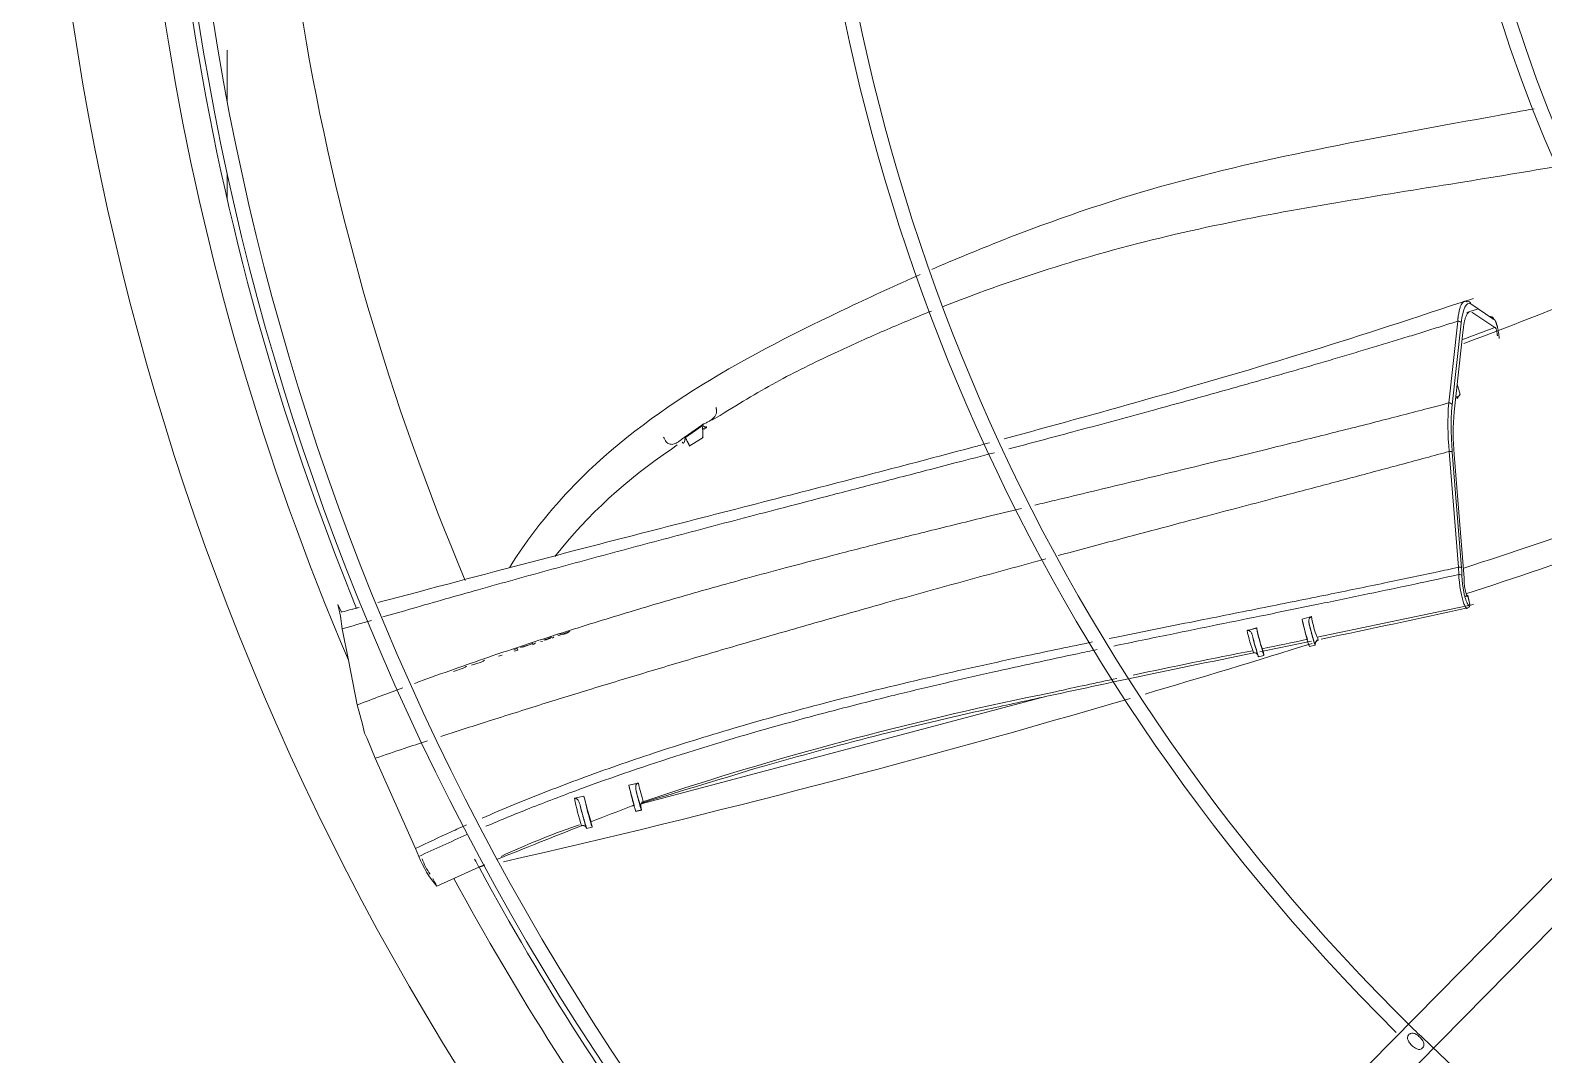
# Model space of a CAD drawing. Header units: millimetres. Extents: x 113490 to 142599, y -20467 to 115.
# Drawn here: x 130816.7 to 131078.5, y -10538.9 to -10361.6 of the extents above; entities that cross this region are included whole.
import ezdxf

# ---------------------------------------------------------------- set-up
doc = ezdxf.new("R2010")
doc.units = ezdxf.units.MM
doc.layers.add('DV3_0', color=7, linetype='Continuous')

msp = doc.modelspace()

# ---------------------------------------------------------------- linework, layer by layer
at = {"layer": 'DV3_0', "color": 7, "linetype": 'Continuous', "lineweight": 15}
for p, q in [((131282.2, -10303.23), (130948.6, -10641.53)), ((130949.45, -10649.21), (131287.11, -10306.79)), ((130850.75, -10373.84), (130850.75, -10365.07)), ((130850.75, -10390.9), (130850.75, -10386.32)), ((131067.13, -10409.84), (131065.17, -10410.47)), ((131065.85, -10408.98), (131069.64, -10411.54)), ((131069.97, -10413.07), (131066.04, -10410.39)), ((131064.54, -10413.4), (131062.96, -10427.62)), ((131069.45, -10411.22), (131069.45, -10411.22)), ((131063.98, -10424.66), (131063.49, -10422.83)), ((130934.59, -10429.06), (130935.98, -10428.25)), ((130932.82, -10429.95), (130929.93, -10431.95)), ((130927.6, -10434.13), (130928.57, -10433.37)), ((130929.93, -10431.95), (130930, -10432.09)), ((130930.63, -10433.58), (130933.05, -10432.1)), ((131062.98, -10435.04), (131064.7, -10456.45)), ((130883.72, -10458.82), (130876.81, -10460.64)), ((131065.67, -10460.96), (131065.3, -10459.37)), ((130869.88, -10460.96), (130870.52, -10462.29)), ((130870.33, -10463.02), (130870.62, -10465.21)), ((130870.62, -10462.27), (130870.52, -10462.29)), ((130873.59, -10461.49), (130872.4, -10461.81)), ((131036.66, -10463.53), (131038.28, -10463.08)), ((131039.29, -10466.66), (131066.31, -10460.98)), ((130870.62, -10465.21), (130871.71, -10470.62)), ((130909.73, -10465.75), (130909.32, -10465.91)), ((130909.8, -10465.75), (130909.61, -10465.88)), ((130909.99, -10465.59), (130909.73, -10465.75)), ((131027.13, -10465.47), (131027.82, -10465.28)), ((131027.82, -10465.28), (131028.79, -10465.04)), ((131028.8, -10465.09), (131027.82, -10465.28)), ((131028.8, -10465.09), (131028.79, -10465.04)), ((130903.13, -10467.88), (130901.47, -10468.42)), ((130903.14, -10467.93), (130901.89, -10468.34)), ((130903.47, -10467.73), (130903.13, -10467.88)), ((130903.41, -10467.81), (130903.14, -10467.93)), ((130903.6, -10467.67), (130903.41, -10467.81)), ((130903.54, -10467.99), (130903.8, -10467.84)), ((130903.8, -10467.84), (130904.04, -10467.61)), ((130904.94, -10467.32), (130905.26, -10467.37)), ((130905.98, -10466.97), (130905.49, -10467.09)), ((130905.94, -10467.08), (130905.58, -10467.16)), ((130906.21, -10466.99), (130905.94, -10467.08)), ((130906.26, -10466.88), (130905.98, -10466.97)), ((130906.55, -10466.85), (130906.21, -10466.99)), ((130906.67, -10466.71), (130906.26, -10466.88)), ((130906.74, -10466.71), (130906.55, -10466.85)), ((130906.85, -10466.57), (130906.74, -10466.71)), ((130907, -10466.82), (130907.24, -10466.59)), ((130907.9, -10466.24), (130908, -10466.35)), ((130908, -10466.35), (130908.32, -10466.4)), ((130908.41, -10466.19), (130908.24, -10466.13)), ((130908.55, -10466.12), (130908.28, -10466.14)), ((130909.05, -10466), (130908.55, -10466.12)), ((130909, -10466.11), (130908.64, -10466.19)), ((130909.28, -10466.03), (130909, -10466.11)), ((130909.32, -10465.91), (130909.05, -10466)), ((130909.61, -10465.88), (130909.28, -10466.03)), ((131037.93, -10468.26), (131038.9, -10468.01)), ((130871.71, -10470.62), (130873.23, -10478.36)), ((130893.01, -10471.5), (130894.67, -10470.94)), ((130894.67, -10470.94), (130895.01, -10470.79)), ((130895.01, -10470.79), (130895.25, -10470.59)), ((130897.65, -10469.95), (130898.27, -10469.74)), ((130900.91, -10468.6), (130900.29, -10468.8)), ((130900.36, -10469.06), (130900.98, -10468.86)), ((130900.98, -10468.86), (130900.85, -10468.4)), ((131029.09, -10470.02), (131030.06, -10469.78)), ((130889.89, -10472.55), (130891.55, -10471.99)), ((130891.55, -10471.99), (130891.89, -10471.83)), ((130891.89, -10471.83), (130892.14, -10471.63)), ((130991.26, -10476.66), (130993.99, -10476.07)), ((130873.23, -10478.36), (130874.13, -10481.7)), ((130992.48, -10476.85), (130922.36, -10495.45)), ((130874.13, -10481.7), (130874.46, -10483.25)), ((130874.46, -10483.25), (130874.97, -10484.15)), ((130874.97, -10484.15), (130876.34, -10487.58)), ((130876.34, -10487.58), (130883.31, -10503.2)), ((130920.21, -10492.27), (130921.74, -10491.88)), ((130920.21, -10492.27), (130921.86, -10491.89)), ((130910.79, -10494.51), (130912.44, -10494.14)), ((130920.63, -10495.88), (130921.09, -10495.73)), ((130921.16, -10495.74), (130920.63, -10495.88)), ((130921.44, -10496.8), (130922.41, -10496.56)), ((130921.45, -10496.77), (130922.41, -10496.53)), ((130922.41, -10496.53), (130922.32, -10496.17)), ((130922.42, -10495.2), (130923.82, -10494.7)), ((130910.99, -10499.31), (130911.65, -10499.08)), ((130912.91, -10499.73), (130912.89, -10499.64)), ((130912.91, -10499.76), (130913.88, -10499.52)), ((130913.87, -10499.39), (130913.66, -10498.6)), ((130883.31, -10503.2), (130883.91, -10504.57)), ((130887.01, -10509.72), (130894.28, -10506.43)), ((130895.24, -10506.1), (130895.18, -10506.02))]:
    msp.add_line(p, q, dxfattribs=at)
at = {"layer": 'DV3_0', "color": 7, "linetype": 'Continuous', "lineweight": 20}
for p, q in [((131062.02, -10426.11), (131063.58, -10411.96)), ((131062.62, -10426.45), (131064.19, -10412.28)), ((130932.9, -10430.09), (130930, -10432.09)), ((131063.71, -10454.54), (131062.11, -10434.5)), ((131064.24, -10454.65), (131062.64, -10434.61)), ((131063.75, -10455.8), (131063.71, -10454.54)), ((131065.67, -10461), (131065.34, -10459.58))]:
    msp.add_line(p, q, dxfattribs=at)
at = {"layer": 'DV3_0', "color": 7, "linetype": 'Continuous', "lineweight": 15}
for centre, radius, start, end in [((131296.24, -10288.99), 477.5, 136.9802, 223.0198), ((131296.24, -10288.99), 456, 136.2282, 225.3442), ((131296.24, -10288.99), 453.5, 135.9912, 225.5589), ((131296.24, -10288.99), 343.5, 135.6595, 225.6229), ((131296.24, -10288.99), 346, 136.506, 225.3203), ((131296.24, -10288.99), 236, 136.9648, 225.2631), ((131296.24, -10288.99), 233.5, 136.5342, 225.7814), ((131296.24, -10288.99), 457, 175.6931, 202.2034), ((130760.11, -9598.83), 871.89, 290.44342, 292.33228), ((130724.74, -9495.14), 980.7, 290.2634, 290.61082), ((131102.03, -10431.21), 39.24, 174.7559, 185.6061), ((130922.32, -10436.47), 12.36, 31.0863, 31.8376), ((130975.21, -10506.14), 86.33, 123.4772, 141.7283), ((131296.24, -10288.99), 551.5, 195.4775, 254.5225), ((130465.22, -8630.77), 1919.9, 288.19223, 289.74418), ((130485.8, -8701.02), 1851.09, 288.2337, 289.91843), ((131054.1, -10460.62), 16.01, 188.8273, 200.2081), ((130649.02, -8580.69), 1926.37, 281.7096, 282.47942), ((131065.18, -10461.07), 0.5, 330.9289, 12.9262), ((131052.62, -10460.1), 26.05, 191.8874, 200.9495), ((131051.25, -10460.88), 22.84, 190.619, 201.0388), ((131060.4, -10458.93), 24.19, 190.9795, 199.6375), ((130485.8, -8701.02), 1851.09, 286.43453, 287.3688), ((130649.02, -8580.69), 1926.37, 281.38636, 281.65762), ((130881.24, -9734.57), 748.94, 281.43776, 282.05045), ((131039.61, -10467.8), 0.682, 100.6555, 179.6082), ((131331.75, -12015.93), 1576.47, 101.10452, 101.8727), ((131028.34, -10470.1), 0.775, 14.577, 74.918), ((130570, -8477.27), 2043.73, 281.93018, 282.32762), ((131331.75, -12015.93), 1576.47, 101.97651, 102.37149), ((130485.8, -8701.02), 1851.09, 282.88324, 286.35055), ((131108.64, -11050.51), 585.73, 101.56002, 108.39319), ((130773.84, -9504.34), 996.79, 282.07121, 282.67051), ((129088.22, -4404.5), 6361.01, 286.762242, 286.955844), ((130921.82, -10491.68), 0.217, 249.4082, 281.2988), ((130967.45, -10482.68), 57.87, 191.8004, 196.6527), ((130973.19, -10479.91), 62.39, 193.1783, 197.4298), ((130981.98, -10477.14), 63.6, 193.7672, 196.9844), ((130961.06, -10483.98), 50.66, 193.4884, 198.1214), ((131257.63, -11367.16), 934.19, 111.14595, 111.60499), ((130923.43, -10495.87), 1.15, 158.6355, 195.001), ((130923.01, -10496.18), 0.98, 106.1831, 132.1162), ((129787.24, -7694.95), 3021.46, 291.55519, 291.85481), ((130963.17, -10645.99), 155.68, 109.5835, 114.7067), ((130899.43, -10498.72), 16.59, 200.6412, 221.5271), ((130894.11, -10501.73), 10.18, 198.7545, 215.5358), ((131296.24, -10288.99), 457, 208.4298, 225.4011), ((131296.24, -10288.99), 464.96, 208.158, 208.3412), ((131296.24, -10288.99), 343.5, 225.9212, 315.6512), ((131296.24, -10288.99), 343.5, 225.6229, 225.9212)]:
    msp.add_arc(centre, radius, start, end, dxfattribs=at)
at = {"layer": 'DV3_0', "color": 7, "linetype": 'Continuous', "lineweight": 20}
for centre, radius, start, end in [((131296.24, -10288.99), 461.75, 175.5375, 203.1631), ((131287.56, -10289.32), 429.63, 176.1966, 202.9452), ((131107.26, -10429.81), 45.39, 175.3182, 185.9265), ((131044.38, -10456.28), 19.93, 0.7189, 4.7029), ((131075.95, -10455.44), 39.1, 193.4878, 198.6422), ((131061.8, -10458.61), 34.61, 193.3187, 199.0477), ((131054.1, -10460.62), 16.01, 200.2081, 203.8309), ((131938.95, -14954.12), 4576.28, 101.47805, 101.75882), ((131132.85, -11152.32), 689.87, 102.60617, 105.9473), ((130977.62, -10479.05), 57.22, 192.9705, 196.4331), ((130962.93, -10482.88), 42.73, 194.0223, 198.1249), ((131294.82, -10290.4), 455.08, 208.1401, 208.34), ((131296.24, -10288.99), 461.75, 208.3699, 225.4011)]:
    msp.add_arc(centre, radius, start, end, dxfattribs=at)
for centre, major_axis, ratio, start_param, end_param in [((131067.94, -10425.51), (2.47, -16.6), 0.179754, 3.019318, 3.763452), ((131063.71, -10412.35), (-0.498, 0.049), 0.805706, 3.450205, 5.061922), ((131069.02, -10406.26), (0.83, -5.36), 0.179908, -0.200081, -0.039458), ((131062.13, -10426.52), (-0.496, 0.063), 0.833159, 3.472934, 5.046604), ((131063.76, -10454.72), (-0.498, -0.04), 0.37387, 3.336805, 4.768335), ((131063.82, -10456.11), (-0.5, -0.005), 0.617283, 3.372309, 4.844377), ((131065.18, -10461.07), (-0.437, 0.243), 0.958352, 3.141576, 3.823082), ((131065.18, -10461.07), (-0.487, -0.112), 0.366919, 2.946969, 3.140847), ((131028.44, -10470.03), (0.698, 0.05), 0.984426, 1.359553, 1.70257)]:
    msp.add_ellipse(centre, major_axis=major_axis, ratio=ratio, start_param=start_param, end_param=end_param, dxfattribs=at)
at = {"layer": 'DV3_0', "color": 7, "linetype": 'Continuous', "lineweight": 15}
for centre, major_axis, ratio, start_param, end_param in [((131065.37, -10409.06), (-0.218, -0.45), 0.976139, 2.165143, 3.931409), ((131069.16, -10411.62), (-0.319, -0.385), 0.964026, 2.39814, 4.055708), ((129784.16, -10939.67), (1052.8, 567.59), 0.529579, -0.151955, -0.148725), ((131065.18, -10461.07), (-0.437, 0.243), 0.958352, 2.27676, 3.141576), ((131029.32, -10466.87), (-0.74, 2.91), 0.031385, 0.880663, 3.86689), ((131037.19, -10465.35), (-0.74, 2.91), 0.031385, 0.886622, 3.141589), ((131038.16, -10465.11), (-0.74, 2.91), 0.031385, 1.37262, 3.36681), ((131028.36, -10467.12), (-0.74, 2.91), 0.031385, 1.377637, 3.141593), ((130913.07, -10496.32), (-0.81, 3.2), 0.031385, 0.813261, 3.41258), ((130920.7, -10493.89), (-0.74, 2.91), 0.031385, 0.97146, 3.141593), ((130921.67, -10493.65), (-0.74, 2.91), 0.031385, 1.418641, 3.277547), ((130912.1, -10496.56), (-0.81, 3.2), 0.031385, 1.319686, 3.141593)]:
    msp.add_ellipse(centre, major_axis=major_axis, ratio=ratio, start_param=start_param, end_param=end_param, dxfattribs=at)
for points, knots in [([(131076.81, -10375.21), (131074.72, -10375.6), (131072.64, -10375.98), (131060.59, -10378.17), (131050.71, -10379.94), (131031.18, -10383.88), (131021.56, -10386.04), (131002.8, -10391.32), (130993.68, -10394.47), (130980.67, -10399.59), (130976.63, -10401.26), (130972.63, -10403)], [0.0988758, 0.0988758, 0.0988758, 0.0988758, 0.125, 0.125, 0.25, 0.25, 0.375, 0.375, 0.5, 0.5, 0.5569003, 0.5569003, 0.5569003, 0.5569003]), ([(130974.56, -10409.41), (130976.58, -10408.62), (130984.98, -10405.44), (131000.51, -10400.34), (131021.31, -10395.23), (131042.65, -10391.37), (131062.6, -10388.2), (131075.74, -10386.07), (131081.58, -10385.01)], [0.2428611, 0.2428611, 0.2428611, 0.2428611, 0.2795611, 0.3948142, 0.5195556, 0.6421753, 0.7617357, 0.8637565, 0.8637565, 0.8637565, 0.8637565]), ([(130970.59, -10403.9), (130966.48, -10405.71), (130962.4, -10407.58), (130949.63, -10413.63), (130940.98, -10417.98), (130924.82, -10427.96), (130917.3, -10433.6), (130906.6, -10444.6), (130902.8, -10449.37), (130899.54, -10454.66)], [0.5665409, 0.5665409, 0.5665409, 0.5665409, 0.625, 0.625, 0.75, 0.75, 0.875, 0.875, 0.9567536, 0.9567536, 0.9567536, 0.9567536]), ([(131066.28, -10408.01), (131055.96, -10411.42), (131038.49, -10417.17), (131010.86, -10425.26), (130993.2, -10430.13), (130985.12, -10432.31)], [0, 0, 0, 0, 0.1564497, 0.3139341, 0.4468591, 0.4468591, 0.4468591, 0.4468591]), ([(130935.98, -10428.25), (130939.72, -10425.96), (130945.86, -10422.23), (130955.65, -10417.5), (130964.4, -10413.55), (130969.81, -10411.3), (130972.56, -10410.2)], [0, 0, 0, 0, 0.0674341, 0.1313492, 0.1805317, 0.2307038, 0.2307038, 0.2307038, 0.2307038]), ([(131065.58, -10410.36), (131065.56, -10410.37), (131065.47, -10410.41), (131065.3, -10410.55), (131065.1, -10410.86), (131064.92, -10411.31), (131064.79, -10411.75), (131064.71, -10412.16), (131064.65, -10412.47), (131064.59, -10412.89), (131064.56, -10413.22), (131064.54, -10413.4)], [0.2206589, 0.2206589, 0.2206589, 0.2206589, 0.2457421, 0.3663177, 0.4945423, 0.6134411, 0.7461812, 0.7911285, 0.8485935, 0.918337, 1, 1, 1, 1]), ([(131064.7, -10408.55), (131064.72, -10408.54), (131064.8, -10408.51), (131064.92, -10408.5), (131065.06, -10408.52), (131065.16, -10408.57), (131065.21, -10408.59)], [0.7789943, 0.7789943, 0.7789943, 0.7789943, 0.8174029, 0.8795263, 0.9404048, 1, 1, 1, 1]), ([(131069.81, -10411.62), (131069.83, -10411.63), (131069.88, -10411.64), (131069.95, -10411.7), (131070.02, -10411.8), (131070.08, -10411.92), (131070.15, -10412.06), (131070.21, -10412.2), (131070.26, -10412.35), (131070.3, -10412.5), (131070.35, -10412.64), (131070.39, -10412.78), (131070.43, -10412.94), (131070.47, -10413.13), (131070.52, -10413.34), (131070.57, -10413.59), (131070.61, -10413.85), (131070.66, -10414.12), (131070.7, -10414.38), (131070.73, -10414.66), (131070.75, -10414.84), (131070.76, -10414.94)], [0, 0, 0, 0, 0.070656, 0.138985, 0.205034, 0.267514, 0.324952, 0.376491, 0.422024, 0.462559, 0.49991, 0.536192, 0.5739, 0.615856, 0.664062, 0.718193, 0.775155, 0.831278, 0.884322, 0.938551, 1, 1, 1, 1]), ([(131070.45, -10414.52), (131070.44, -10414.47), (131070.43, -10414.37), (131070.41, -10414.23), (131070.39, -10414.08), (131070.37, -10413.95), (131070.34, -10413.77), (131070.29, -10413.57), (131070.23, -10413.35), (131070.18, -10413.22), (131070.13, -10413.13), (131070.1, -10413.08), (131070.06, -10413.05), (131070.03, -10413.03), (131070, -10413.04), (131069.98, -10413.06), (131069.97, -10413.07)], [0, 0, 0, 0, 0.061484, 0.120759, 0.17791, 0.233099, 0.286578, 0.387652, 0.494958, 0.599985, 0.656741, 0.717347, 0.789284, 0.851454, 0.928238, 1, 1, 1, 1]), ([(131063.96, -10424.58), (131063.98, -10424.67), (131063.9, -10424.83), (131063.62, -10425.03), (131063.43, -10425.1), (131063.32, -10425.14)], [0.5009267, 0.5009267, 0.5009267, 0.5009267, 0.7479007, 0.8535179, 1, 1, 1, 1]), ([(131063.34, -10425.1), (131063.37, -10425.09), (131063.44, -10425.07), (131063.53, -10425.07), (131063.58, -10425.09), (131063.61, -10425.11), (131063.62, -10425.13), (131063.63, -10425.16), (131063.61, -10425.19), (131063.58, -10425.24), (131063.5, -10425.29), (131063.43, -10425.32), (131063.4, -10425.33)], [0, 0, 0, 0, 0.124634, 0.249634, 0.374563, 0.424786, 0.500012, 0.562745, 0.625486, 0.750415, 0.875412, 1, 1, 1, 1]), ([(130935.28, -10426.89), (130935.3, -10426.94), (130935.32, -10427.03), (130935.35, -10427.16), (130935.38, -10427.29), (130935.39, -10427.41), (130935.39, -10427.53), (130935.39, -10427.64), (130935.38, -10427.8), (130935.33, -10428.01), (130935.19, -10428.3), (130934.94, -10428.63), (130934.53, -10428.99), (130934.11, -10429.26), (130933.74, -10429.46), (130933.48, -10429.59), (130933.27, -10429.69), (130933.11, -10429.77), (130933.03, -10429.81), (130932.96, -10429.85), (130932.88, -10429.9), (130932.84, -10429.93), (130932.82, -10429.95)], [0, 0, 0, 0, 0.032328, 0.063073, 0.092245, 0.119888, 0.146068, 0.170876, 0.194414, 0.256978, 0.319523, 0.419318, 0.545451, 0.702088, 0.765789, 0.831971, 0.904287, 0.924636, 0.944337, 0.963782, 0.98257, 1, 1, 1, 1]), ([(130932.9, -10430.09), (130932.91, -10430.16), (130932.93, -10430.31), (130932.96, -10430.52), (130932.98, -10430.73), (130933, -10430.92), (130933.02, -10431.11), (130933.03, -10431.29), (130933.03, -10431.46), (130933.03, -10431.61), (130933.02, -10431.75), (130933, -10431.88), (130932.98, -10431.99), (130932.95, -10432.08), (130932.91, -10432.16), (130932.86, -10432.22), (130932.82, -10432.24), (130932.8, -10432.25)], [0, 0, 0, 0, 0.0319985, 0.0644103, 0.0972083, 0.1303695, 0.1638756, 0.1977141, 0.2318782, 0.2663682, 0.3011914, 0.3363627, 0.3719057, 0.4078521, 0.444243, 0.4811279, 0.5185658, 0.5185658, 0.5185658, 0.5185658]), ([(130933.51, -10430.17), (130933.55, -10430.21), (130933.61, -10430.29), (130933.65, -10430.41), (130933.6, -10430.44), (130933.46, -10430.37), (130933.32, -10430.27), (130933.17, -10430.15), (130933.05, -10430.07), (130932.98, -10430.05), (130932.93, -10430.06), (130932.91, -10430.08), (130932.9, -10430.09)], [0, 0, 0, 0, 0.126378, 0.21914, 0.466092, 0.602057, 0.745168, 0.891066, 0.957479, 0.981985, 0.99081, 1, 1, 1, 1]), ([(130933.51, -10430.17), (130933.51, -10430.2), (130933.5, -10430.26), (130933.48, -10430.34), (130933.46, -10430.4), (130933.43, -10430.46), (130933.4, -10430.51), (130933.37, -10430.55), (130933.33, -10430.58), (130933.29, -10430.6), (130933.25, -10430.61), (130933.2, -10430.62), (130933.15, -10430.61), (130933.1, -10430.6), (130933.04, -10430.57), (130932.99, -10430.55), (130932.96, -10430.53)], [0, 0, 0, 0, 0.0396478, 0.0788683, 0.1176969, 0.1561688, 0.1943187, 0.232181, 0.2697894, 0.3071769, 0.3443762, 0.3814187, 0.4183352, 0.4551558, 0.4919094, 0.5415641, 0.5415641, 0.5415641, 0.5415641]), ([(130982.61, -10432.98), (130981.79, -10433.21), (130969.99, -10436.37), (130945.71, -10442.7), (130912.78, -10451.09), (130893.15, -10456.31), (130883.72, -10458.82)], [0.4606216, 0.4606216, 0.4606216, 0.4606216, 0.474258, 0.6546603, 0.8594124, 1, 1, 1, 1]), ([(130929.93, -10431.95), (130929.87, -10431.99), (130929.72, -10432.1), (130929.42, -10432.34), (130929.05, -10432.65), (130928.51, -10433.01), (130927.9, -10433.31), (130927.19, -10433.26), (130926.57, -10432.79), (130926.35, -10432.3), (130926.22, -10432)], [0, 0, 0, 0, 0.04318, 0.110156, 0.237581, 0.354066, 0.528948, 0.673893, 0.807982, 1, 1, 1, 1]), ([(130930, -10432.09), (130929.99, -10432.1), (130929.96, -10432.14), (130929.95, -10432.19), (130929.93, -10432.27), (130929.92, -10432.36), (130929.9, -10432.49), (130929.88, -10432.67), (130929.82, -10432.85), (130929.73, -10433.02), (130929.57, -10433.1), (130929.48, -10432.94), (130929.44, -10432.87)], [0, 0, 0, 0, 0.012152, 0.036167, 0.072819, 0.121928, 0.182541, 0.276734, 0.444448, 0.565014, 0.79299, 1, 1, 1, 1]), ([(130929.44, -10432.87), (130929.44, -10432.87), (130929.45, -10432.89), (130929.47, -10432.92), (130929.49, -10432.94), (130929.51, -10432.97), (130929.52, -10432.99), (130929.53, -10432.99)], [0, 0, 0, 0, 0.0162808, 0.0362064, 0.0597339, 0.0868175, 0.1174109, 0.1174109, 0.1174109, 0.1174109]), ([(130930, -10432.09), (130930.02, -10432.15), (130930.08, -10432.27), (130930.16, -10432.43), (130930.23, -10432.58), (130930.3, -10432.72), (130930.36, -10432.84), (130930.42, -10432.96), (130930.48, -10433.07), (130930.53, -10433.16), (130930.57, -10433.24), (130930.61, -10433.31), (130930.65, -10433.37), (130930.68, -10433.42), (130930.71, -10433.45), (130930.73, -10433.48), (130930.75, -10433.49), (130930.76, -10433.49), (130930.77, -10433.49), (130930.77, -10433.49)], [0, 0, 0, 0, 0.0318903, 0.0633931, 0.0945091, 0.1252398, 0.1555879, 0.1855574, 0.2151535, 0.2443828, 0.2732533, 0.3017752, 0.3299622, 0.3578293, 0.3853906, 0.4126604, 0.4396522, 0.4663794, 0.4748855, 0.4748855, 0.4748855, 0.4748855]), ([(131064.7, -10456.45), (131064.69, -10456.47), (131064.69, -10456.52), (131064.68, -10456.6), (131064.67, -10456.7), (131064.67, -10456.87), (131064.68, -10457.07), (131064.69, -10457.33), (131064.72, -10457.59), (131064.77, -10457.96), (131064.85, -10458.42), (131064.97, -10458.92), (131065.08, -10459.24), (131065.17, -10459.43), (131065.22, -10459.51), (131065.26, -10459.55), (131065.29, -10459.57), (131065.32, -10459.58), (131065.34, -10459.58), (131065.34, -10459.58)], [0, 0, 0, 0, 0.024695, 0.053782, 0.087879, 0.127694, 0.203988, 0.253847, 0.318526, 0.37839, 0.501334, 0.62403, 0.747508, 0.806312, 0.8729, 0.899948, 0.936287, 0.974327, 1, 1, 1, 1]), ([(131065.34, -10459.58), (131065.35, -10459.57), (131065.35, -10459.57), (131065.35, -10459.57), (131065.33, -10459.56), (131065.3, -10459.55), (131065.23, -10459.54), (131065.15, -10459.53), (131065.05, -10459.54), (131064.95, -10459.55), (131064.88, -10459.56), (131064.84, -10459.57)], [0, 0, 0, 0, 0.087092, 0.172213, 0.257026, 0.380631, 0.50268, 0.627614, 0.750237, 0.875771, 1, 1, 1, 1]), ([(131037.93, -10464.56), (131037.91, -10464.51), (131037.89, -10464.41), (131037.86, -10464.26), (131037.85, -10464.13), (131037.83, -10464), (131037.83, -10463.83), (131037.84, -10463.65), (131037.9, -10463.45), (131037.97, -10463.3), (131038.07, -10463.19), (131038.17, -10463.12), (131038.24, -10463.09), (131038.28, -10463.08)], [0, 0, 0, 0, 0.088851, 0.173568, 0.254282, 0.331144, 0.404329, 0.55088, 0.680167, 0.780153, 0.868435, 0.936175, 1, 1, 1, 1]), ([(131065.29, -10461.55), (131065.28, -10461.56), (131065.27, -10461.59), (131065.24, -10461.62), (131065.22, -10461.64), (131065.2, -10461.66), (131065.17, -10461.67), (131065.15, -10461.67), (131065.1, -10461.65), (131065.02, -10461.6), (131064.94, -10461.49), (131064.91, -10461.42)], [0, 0, 0, 0, 0.0206902, 0.0405381, 0.0595432, 0.0777058, 0.0950265, 0.1115061, 0.1271451, 0.1930185, 0.2534069, 0.2534069, 0.2534069, 0.2534069]), ([(131027.13, -10465.47), (131027.15, -10465.46), (131027.19, -10465.45), (131027.25, -10465.45), (131027.3, -10465.45), (131027.39, -10465.46), (131027.51, -10465.5), (131027.64, -10465.6), (131027.78, -10465.74), (131027.89, -10465.92), (131027.98, -10466.12), (131028.06, -10466.34), (131028.1, -10466.5), (131028.12, -10466.58)], [0, 0, 0, 0, 0.032379, 0.064877, 0.098196, 0.132989, 0.220633, 0.319533, 0.44843, 0.594641, 0.718998, 0.853852, 1, 1, 1, 1]), ([(131039.48, -10467.08), (131039.46, -10467.08), (131039.42, -10467.09), (131039.35, -10467.12), (131039.2, -10467.2), (131039.07, -10467.35), (131038.98, -10467.52), (131038.93, -10467.66), (131038.91, -10467.77), (131038.9, -10467.87), (131038.9, -10467.91), (131038.9, -10467.94)], [0, 0, 0, 0, 0.0308, 0.062191, 0.13033, 0.312414, 0.440895, 0.587725, 0.713605, 0.850761, 1, 1, 1, 1]), ([(130921.47, -10493.23), (130921.46, -10493.18), (130921.43, -10493.08), (130921.41, -10492.94), (130921.39, -10492.8), (130921.39, -10492.64), (130921.4, -10492.46), (130921.43, -10492.28), (130921.49, -10492.14), (130921.57, -10492.03), (130921.65, -10491.94), (130921.71, -10491.9), (130921.74, -10491.88)], [0, 0, 0, 0, 0.101988, 0.199112, 0.29162, 0.379801, 0.524136, 0.654838, 0.75935, 0.85428, 0.929517, 1, 1, 1, 1]), ([(130910.79, -10494.51), (130910.81, -10494.51), (130910.85, -10494.5), (130910.91, -10494.5), (130910.97, -10494.51), (130911.06, -10494.53), (130911.17, -10494.58), (130911.31, -10494.69), (130911.44, -10494.85), (130911.55, -10495.05), (130911.65, -10495.28), (130911.73, -10495.52), (130911.78, -10495.7), (130911.8, -10495.79)], [0, 0, 0, 0, 0.029358, 0.059261, 0.090527, 0.123873, 0.209457, 0.309205, 0.438254, 0.585956, 0.712395, 0.850229, 1, 1, 1, 1]), ([(130912, -10499.26), (130912.02, -10499.25), (130912.05, -10499.24), (130912.11, -10499.23), (130912.16, -10499.22), (130912.24, -10499.22), (130912.34, -10499.23), (130912.51, -10499.27), (130912.67, -10499.37), (130912.79, -10499.49), (130912.85, -10499.58), (130912.87, -10499.62), (130912.89, -10499.64)], [0, 0, 0, 0, 0.050319, 0.100915, 0.151856, 0.203202, 0.306476, 0.420612, 0.688125, 0.841016, 0.929395, 1, 1, 1, 1]), ([(130894.28, -10506.43), (130894.31, -10506.42), (130894.38, -10506.39), (130894.47, -10506.36), (130894.56, -10506.32), (130894.68, -10506.28), (130894.82, -10506.23), (130894.97, -10506.19), (130895.1, -10506.15), (130895.19, -10506.13), (130895.23, -10506.11), (130895.24, -10506.1), (130895.24, -10506.1), (130895.24, -10506.1)], [0, 0, 0, 0, 0.062517, 0.125211, 0.188491, 0.252013, 0.379928, 0.50779, 0.633992, 0.757648, 0.879107, 0.939522, 1, 1, 1, 1]), ([(131057.51, -10537.71), (131057.47, -10537.75), (131057.38, -10537.84), (131057.14, -10537.95), (131056.74, -10537.99), (131056.31, -10537.81), (131055.92, -10537.55), (131055.61, -10537.27), (131055.33, -10536.97), (131055.06, -10536.6), (131054.87, -10536.18), (131054.9, -10535.78), (131055.01, -10535.54), (131055.09, -10535.45), (131055.13, -10535.41)], [0, 0, 0, 0, 0.040471, 0.081926, 0.180876, 0.319892, 0.408079, 0.503208, 0.597701, 0.68481, 0.821378, 0.918632, 0.959731, 1, 1, 1, 1]), ([(131055.13, -10535.41), (131055.18, -10535.37), (131055.27, -10535.28), (131055.51, -10535.17), (131055.9, -10535.13), (131056.34, -10535.31), (131056.72, -10535.58), (131057.03, -10535.85), (131057.32, -10536.16), (131057.59, -10536.53), (131057.77, -10536.95), (131057.74, -10537.34), (131057.63, -10537.58), (131057.55, -10537.67), (131057.51, -10537.71)], [0, 0, 0, 0, 0.040443, 0.081793, 0.180216, 0.319289, 0.407802, 0.503208, 0.598506, 0.68594, 0.822069, 0.918689, 0.959722, 1, 1, 1, 1])]:
    msp.add_open_spline(points, degree=3, knots=knots, dxfattribs=at)
at = {"layer": 'DV3_0', "color": 7, "linetype": 'Continuous', "lineweight": 20}
for points, knots in [([(131063.58, -10411.96), (131063.58, -10411.88), (131063.59, -10411.74), (131063.61, -10411.55), (131063.63, -10411.39), (131063.65, -10411.25), (131063.66, -10411.15), (131063.69, -10410.93), (131063.74, -10410.64), (131063.84, -10410.13), (131063.97, -10409.61), (131064.17, -10409.11), (131064.39, -10408.76), (131064.58, -10408.6), (131064.68, -10408.56), (131064.7, -10408.55)], [0, 0, 0, 0, 0.0298431, 0.0562608, 0.079214, 0.0986714, 0.1146082, 0.1270052, 0.1941541, 0.2536274, 0.3863546, 0.5051986, 0.6334618, 0.7540799, 0.7789943, 0.7789943, 0.7789943, 0.7789943]), ([(131063.58, -10411.96), (131062.67, -10412.24), (131060.84, -10412.82), (131058.05, -10413.69), (131055.17, -10414.59), (131052.2, -10415.49), (131049.15, -10416.42), (131046.01, -10417.36), (131042.78, -10418.32), (131039.46, -10419.3), (131036.05, -10420.29), (131032.55, -10421.3), (131028.96, -10422.32), (131025.29, -10423.37), (131019.13, -10425.09), (131009.69, -10427.7), (130997.81, -10430.91), (130989.61, -10433.08), (130985.92, -10434.06)], [0, 0, 0, 0, 0.014183, 0.0288022, 0.0438596, 0.0593574, 0.0752979, 0.0916834, 0.108516, 0.1257975, 0.14353, 0.1617153, 0.1803553, 0.199452, 0.2190068, 0.2761651, 0.3462044, 0.4033553, 0.4033553, 0.4033553, 0.4033553]), ([(131062.02, -10426.11), (131060.82, -10426.43), (131056.82, -10427.49), (131049.72, -10429.33), (131040.39, -10431.68), (131030.1, -10434.23), (131018.76, -10436.99), (131006.58, -10439.92), (130997.01, -10442.22), (130991.6, -10443.52), (130990.45, -10443.8)], [0, 0, 0, 0, 0.0191542, 0.0640617, 0.113509, 0.1678338, 0.2276236, 0.293451, 0.3607122, 0.3789398, 0.3789398, 0.3789398, 0.3789398]), ([(131062.64, -10434.61), (131062.61, -10434.25), (131062.56, -10433.53), (131062.5, -10432.49), (131062.46, -10431.49), (131062.43, -10430.53), (131062.43, -10429.61), (131062.45, -10428.74), (131062.48, -10427.92), (131062.54, -10427.14), (131062.59, -10426.67), (131062.62, -10426.45)], [0, 0, 0, 0, 0.109418, 0.218488, 0.328111, 0.438, 0.54803, 0.65855, 0.771091, 0.885182, 1, 1, 1, 1]), ([(130983.44, -10434.71), (130981.24, -10435.29), (130977.35, -10436.31), (130970.36, -10438.13), (130962.7, -10440.12), (130954.17, -10442.34), (130944.21, -10444.94), (130932.84, -10447.92), (130919.75, -10451.4), (130906.94, -10454.87), (130896.51, -10457.76), (130888.46, -10460.04), (130882.96, -10461.61), (130879.35, -10462.66), (130877.68, -10463.14)], [0.4161929, 0.4161929, 0.4161929, 0.4161929, 0.4501907, 0.4764166, 0.5245765, 0.5686568, 0.6086149, 0.6787752, 0.7448018, 0.8115932, 0.8776529, 0.9069317, 0.9370804, 0.9632634, 0.9632634, 0.9632634, 0.9632634]), ([(131062.11, -10434.5), (131060.76, -10434.87), (131058.05, -10435.6), (131054, -10436.7), (131049.94, -10437.78), (131045.88, -10438.87), (131041.82, -10439.95), (131037.76, -10441.02), (131030.6, -10442.92), (131019.52, -10445.84), (131008.11, -10448.87), (130999.48, -10451.17), (130996.13, -10452.07), (130994.47, -10452.52)], [0, 0, 0, 0, 0.0217234, 0.0434514, 0.0651837, 0.0869197, 0.1086594, 0.1304026, 0.1521493, 0.2236007, 0.3082973, 0.3353966, 0.3621618, 0.3621618, 0.3621618, 0.3621618]), ([(130988.12, -10444.36), (130986.17, -10444.83), (130980.8, -10446.13), (130972.37, -10448.2), (130963.15, -10450.51), (130954.89, -10452.63), (130947.51, -10454.57), (130940.9, -10456.36), (130934.91, -10458.02), (130929.3, -10459.61), (130923.82, -10461.21), (130918.35, -10462.86), (130912.85, -10464.55), (130907.39, -10466.29), (130901.95, -10468.06), (130896.43, -10469.92), (130890.6, -10471.94), (130886.13, -10473.54), (130883.58, -10474.47), (130883.13, -10474.64)], [0.3911704, 0.3911704, 0.3911704, 0.3911704, 0.4219505, 0.4760424, 0.5241516, 0.5674854, 0.6062973, 0.6407511, 0.6718307, 0.7009715, 0.72961, 0.7586398, 0.7878647, 0.8169556, 0.8456389, 0.874599, 0.9053004, 0.9392274, 0.9465458, 0.9465458, 0.9465458, 0.9465458]), ([(130992.33, -10453.1), (130991.76, -10453.25), (130986.86, -10454.58), (130977.62, -10457.09), (130965.33, -10460.5), (130953.68, -10463.8), (130942.93, -10466.89), (130932.57, -10469.93), (130922.71, -10472.87), (130913.26, -10475.74), (130903.94, -10478.63), (130896.4, -10481.01), (130890.96, -10482.76), (130888.63, -10483.51), (130887.7, -10483.82)], [0.3735983, 0.3735983, 0.3735983, 0.3735983, 0.3827721, 0.4523653, 0.5223247, 0.580713, 0.6402671, 0.6958477, 0.7484166, 0.7999318, 0.8492257, 0.8999629, 0.9226776, 0.9379893, 0.9379893, 0.9379893, 0.9379893]), ([(131063.71, -10454.54), (131062.43, -10454.82), (131058.18, -10455.74), (131050.64, -10457.33), (131040.73, -10459.36), (131029.76, -10461.57), (131017.59, -10463.99), (131008.64, -10465.79), (131003.72, -10466.79), (131003.3, -10466.87)], [0, 0, 0, 0, 0.0210593, 0.0696993, 0.1235028, 0.183056, 0.2489584, 0.3224962, 0.3293416, 0.3293416, 0.3293416, 0.3293416]), ([(131063.75, -10455.8), (131061.22, -10456.35), (131055.98, -10457.5), (131047.87, -10459.2), (131039.26, -10460.98), (131027.88, -10463.3), (131016.1, -10465.68), (131007.36, -10467.49), (131004.1, -10468.17)], [0, 0, 0, 0, 0.0417012, 0.0860656, 0.1330959, 0.1827939, 0.2725774, 0.3260678, 0.3260678, 0.3260678, 0.3260678]), ([(131064.91, -10461.42), (131064.87, -10461.35), (131064.78, -10461.19), (131064.66, -10460.87), (131064.53, -10460.48), (131064.36, -10459.89), (131064.16, -10459.04), (131063.99, -10458.1), (131063.89, -10457.35), (131063.83, -10456.86), (131063.79, -10456.46), (131063.77, -10456.12), (131063.76, -10455.91), (131063.75, -10455.8)], [0.2534069, 0.2534069, 0.2534069, 0.2534069, 0.3175249, 0.3785502, 0.4412392, 0.5027172, 0.6254039, 0.7493043, 0.8107487, 0.8740286, 0.9140105, 0.9560016, 1, 1, 1, 1]), ([(131000.38, -10467.47), (130996.63, -10468.24), (130987.12, -10470.23), (130971.71, -10473.64), (130954.77, -10477.77), (130938.97, -10482.13), (130924.87, -10486.5), (130912.19, -10490.92), (130902.32, -10494.76), (130896.66, -10497.15), (130894.82, -10497.94)], [0.3452723, 0.3452723, 0.3452723, 0.3452723, 0.406586, 0.5009576, 0.5981454, 0.6857366, 0.7633916, 0.8342268, 0.9005803, 0.9325562, 0.9325562, 0.9325562, 0.9325562]), ([(131001.2, -10468.77), (131000.07, -10469.01), (130994.02, -10470.29), (130982.54, -10472.79), (130968.85, -10475.97), (130956.91, -10478.97), (130944.36, -10482.34), (130929.25, -10486.81), (130914.52, -10491.83), (130903.31, -10496.12), (130897.98, -10498.31), (130895.5, -10499.36)], [0.3419243, 0.3419243, 0.3419243, 0.3419243, 0.3606127, 0.4412254, 0.5306463, 0.5863802, 0.6389306, 0.739368, 0.8394667, 0.8887403, 0.9320126, 0.9320126, 0.9320126, 0.9320126]), ([(130881.11, -10475.38), (130879.87, -10475.84), (130877.24, -10476.83), (130874.61, -10477.83), (130873.23, -10478.36)], [0.95740736, 0.95740736, 0.95740736, 0.95740736, 0.97745289, 1, 1, 1, 1]), ([(130885.37, -10484.58), (130884.02, -10485.02), (130881.01, -10486.01), (130878, -10487.02), (130876.34, -10487.58)], [0.95067555, 0.95067555, 0.95067555, 0.95067555, 0.97269727, 1, 1, 1, 1]), ([(130892.14, -10499.11), (130891.26, -10499.51), (130888.3, -10500.83), (130885.36, -10502.21), (130883.31, -10503.2)], [0.94812441, 0.94812441, 0.94812441, 0.94812441, 0.96364208, 1, 1, 1, 1])]:
    msp.add_open_spline(points, degree=3, knots=knots, dxfattribs=at)
at = {"layer": 'DV3_0', "color": 7, "linetype": 'Continuous', "lineweight": 15}
msp.add_rational_spline([(131069.15, -10411.23), (131069.47, -10411.11), (131069.76, -10411.28), (131069.81, -10411.62)], [1.21852171348, 0.920082528787, 0.927331319704, 1.24026808623], degree=3, dxfattribs=at)
at = {"layer": 'DV3_0', "color": 7, "linetype": 'Continuous', "lineweight": 20}
msp.add_rational_spline([(131062.11, -10434.5), (131062.37, -10434.47), (131062.58, -10434.52), (131062.64, -10434.61)], [1.11446401249, 0.944538786466, 0.963807843942, 1.17227118492], degree=3, dxfattribs=at)
for points in [[(131065.67, -10461), (131065.65, -10461.03), (131065.61, -10461.08), (131065.55, -10461.11), (131065.48, -10461.1), (131065.41, -10461.05), (131065.33, -10460.96), (131065.25, -10460.83), (131065.17, -10460.67), (131065.08, -10460.47), (131065, -10460.24), (131064.92, -10459.99), (131064.83, -10459.7), (131064.75, -10459.4), (131064.68, -10459.08), (131064.61, -10458.74), (131064.55, -10458.39), (131064.49, -10458.04), (131064.44, -10457.68), (131064.39, -10457.33), (131064.36, -10456.98), (131064.33, -10456.65), (131064.31, -10456.33), (131064.31, -10456.13), (131064.31, -10456.03)], [(130873.59, -10461.48), (130872.6, -10461.74), (130871.61, -10462), (130870.62, -10462.27)], [(130875.67, -10463.73), (130873.99, -10464.22), (130872.31, -10464.72), (130870.62, -10465.21)], [(130892.19, -10500.8), (130889.42, -10502.03), (130886.66, -10503.3), (130883.91, -10504.57)]]:
    msp.add_open_spline(points, degree=3, dxfattribs=at)

doc.saveas('drawing.dxf')
